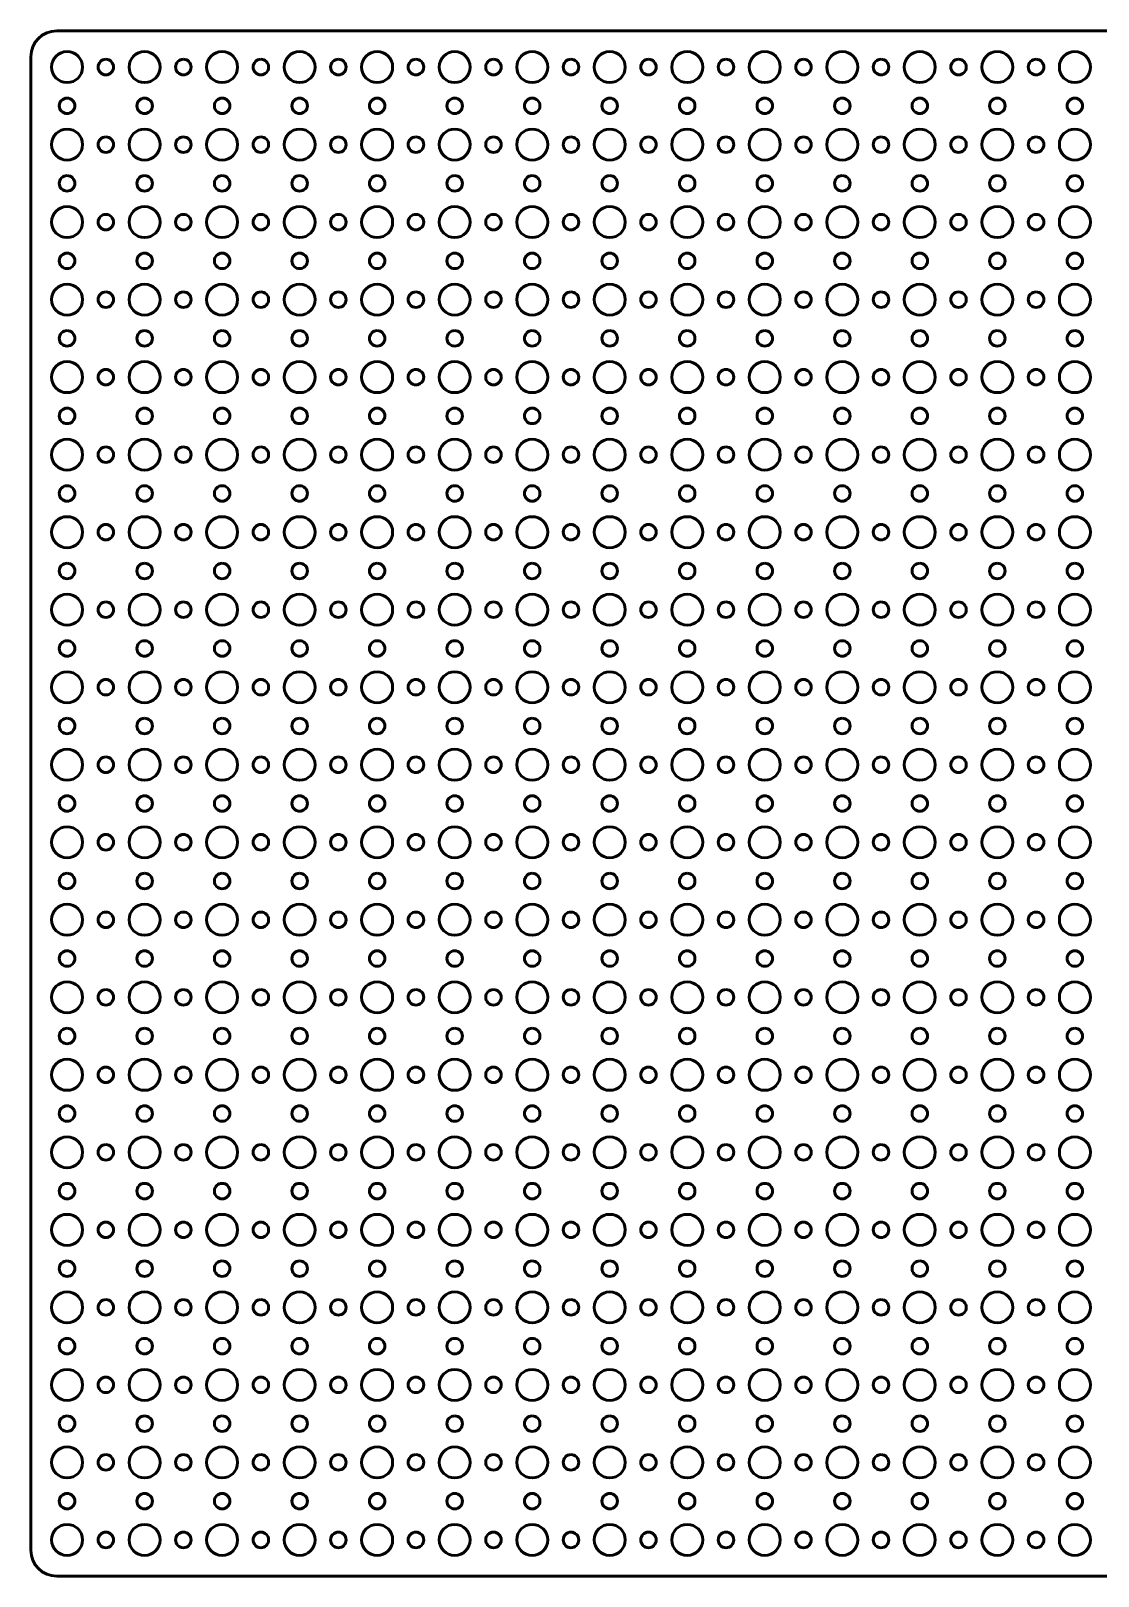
# Model space of a CAD drawing. Header units: centimetres. Extents: x -20.9 to 20.9, y -14.9 to 14.9.
# Drawn here: x -20.95 to -0.3, y -14.95 to 14.95 of the extents above; entities that cross this region are included whole.
import ezdxf

# ---------------------------------------------------------------- set-up
doc = ezdxf.new("R2010")
doc.units = ezdxf.units.CM
doc.header["$MEASUREMENT"] = 0
doc.layers.add('Layer 1', color=7, linetype='Continuous')

msp = doc.modelspace()

# ---------------------------------------------------------------- linework, layer by layer
at = {"layer": 'Layer 1', "lineweight": 53}
for centre, major_axis in [((-20.24999, 14.24999), (0, 0.30001)), ((-19.5, 14.25), (0, 0.15)), ((-18.74999, 14.24999), (0, 0.30001)), ((-18, 14.25), (0, 0.15)), ((-17.24999, 14.24999), (0, 0.30001)), ((-16.5, 14.25), (0, 0.15)), ((-15.74999, 14.24999), (0, 0.30001)), ((-15, 14.25), (0, 0.15)), ((-14.24999, 14.24999), (0, 0.30001)), ((-13.5, 14.25), (0, 0.15)), ((-12.74999, 14.24999), (0, 0.30001)), ((-12, 14.25), (0, 0.15)), ((-11.24999, 14.24999), (0, 0.30001)), ((-10.5, 14.25), (0, 0.15)), ((-9.74999, 14.24999), (0, 0.30001)), ((-9, 14.25), (0, 0.15)), ((-8.24999, 14.24999), (0, 0.30001)), ((-7.5, 14.25), (0, 0.15)), ((-6.74999, 14.24999), (0, 0.30001)), ((-6, 14.25), (0, 0.15)), ((-5.24999, 14.24999), (0, 0.30001)), ((-4.5, 14.25), (0, 0.15)), ((-3.74999, 14.24999), (0, 0.30001)), ((-3, 14.25), (0, 0.15)), ((-2.24999, 14.24999), (0, 0.30001)), ((-1.5, 14.25), (0, 0.15)), ((-0.74999, 14.24999), (0, 0.30001)), ((-20.25, 13.5), (0, 0.15)), ((-18.75, 13.5), (0, 0.15)), ((-17.25, 13.5), (0, 0.15)), ((-15.75, 13.5), (0, 0.15)), ((-14.25, 13.5), (0, 0.15)), ((-12.75, 13.5), (0, 0.15)), ((-11.25, 13.5), (0, 0.15)), ((-9.75, 13.5), (0, 0.15)), ((-8.25, 13.5), (0, 0.15)), ((-6.75, 13.5), (0, 0.15)), ((-5.25, 13.5), (0, 0.15)), ((-3.75, 13.5), (0, 0.15)), ((-2.25, 13.5), (0, 0.15)), ((-0.75, 13.5), (0, 0.15)), ((-20.24999, 12.74999), (0, 0.30001)), ((-19.5, 12.75), (0, 0.15)), ((-18.74999, 12.74999), (0, 0.30001)), ((-18, 12.75), (0, 0.15)), ((-17.24999, 12.74999), (0, 0.30001)), ((-16.5, 12.75), (0, 0.15)), ((-15.74999, 12.74999), (0, 0.30001)), ((-15, 12.75), (0, 0.15)), ((-14.24999, 12.74999), (0, 0.30001)), ((-13.5, 12.75), (0, 0.15)), ((-12.74999, 12.74999), (0, 0.30001)), ((-12, 12.75), (0, 0.15)), ((-11.24999, 12.74999), (0, 0.30001)), ((-10.5, 12.75), (0, 0.15)), ((-9.74999, 12.74999), (0, 0.30001)), ((-9, 12.75), (0, 0.15)), ((-8.24999, 12.74999), (0, 0.30001)), ((-7.5, 12.75), (0, 0.15)), ((-6.74999, 12.74999), (0, 0.30001)), ((-6, 12.75), (0, 0.15)), ((-5.24999, 12.74999), (0, 0.30001)), ((-4.5, 12.75), (0, 0.15)), ((-3.74999, 12.74999), (0, 0.30001)), ((-3, 12.75), (0, 0.15)), ((-2.24999, 12.74999), (0, 0.30001)), ((-1.5, 12.75), (0, 0.15)), ((-0.74999, 12.74999), (0, 0.30001)), ((-20.25, 12), (0, 0.15)), ((-18.75, 12), (0, 0.15)), ((-17.25, 12), (0, 0.15)), ((-15.75, 12), (0, 0.15)), ((-14.25, 12), (0, 0.15)), ((-12.75, 12), (0, 0.15)), ((-11.25, 12), (0, 0.15)), ((-9.75, 12), (0, 0.15)), ((-8.25, 12), (0, 0.15)), ((-6.75, 12), (0, 0.15)), ((-5.25, 12), (0, 0.15)), ((-3.75, 12), (0, 0.15)), ((-2.25, 12), (0, 0.15)), ((-0.75, 12), (0, 0.15)), ((-20.24999, 11.24999), (0, 0.30001)), ((-19.5, 11.25), (0, 0.15)), ((-18.74999, 11.24999), (0, 0.30001)), ((-18, 11.25), (0, 0.15)), ((-17.24999, 11.24999), (0, 0.30001)), ((-16.5, 11.25), (0, 0.15)), ((-15.74999, 11.24999), (0, 0.30001)), ((-15, 11.25), (0, 0.15)), ((-14.24999, 11.24999), (0, 0.30001)), ((-13.5, 11.25), (0, 0.15)), ((-12.74999, 11.24999), (0, 0.30001)), ((-12, 11.25), (0, 0.15)), ((-11.24999, 11.24999), (0, 0.30001)), ((-10.5, 11.25), (0, 0.15)), ((-9.74999, 11.24999), (0, 0.30001)), ((-9, 11.25), (0, 0.15)), ((-8.24999, 11.24999), (0, 0.30001)), ((-7.5, 11.25), (0, 0.15)), ((-6.74999, 11.24999), (0, 0.30001)), ((-6, 11.25), (0, 0.15)), ((-5.24999, 11.24999), (0, 0.30001)), ((-4.5, 11.25), (0, 0.15)), ((-3.74999, 11.24999), (0, 0.30001)), ((-3, 11.25), (0, 0.15)), ((-2.24999, 11.24999), (0, 0.30001)), ((-1.5, 11.25), (0, 0.15)), ((-0.74999, 11.24999), (0, 0.30001)), ((-20.25, 10.5), (0, 0.15)), ((-18.75, 10.5), (0, 0.15)), ((-17.25, 10.5), (0, 0.15)), ((-15.75, 10.5), (0, 0.15)), ((-14.25, 10.5), (0, 0.15)), ((-12.75, 10.5), (0, 0.15)), ((-11.25, 10.5), (0, 0.15)), ((-9.75, 10.5), (0, 0.15)), ((-8.25, 10.5), (0, 0.15)), ((-6.75, 10.5), (0, 0.15)), ((-5.25, 10.5), (0, 0.15)), ((-3.75, 10.5), (0, 0.15)), ((-2.25, 10.5), (0, 0.15)), ((-0.75, 10.5), (0, 0.15)), ((-20.24999, 9.74999), (0, 0.30001)), ((-19.5, 9.75), (0, 0.15)), ((-18.74999, 9.74999), (0, 0.30001)), ((-18, 9.75), (0, 0.15)), ((-17.24999, 9.74999), (0, 0.30001)), ((-16.5, 9.75), (0, 0.15)), ((-15.74999, 9.74999), (0, 0.30001)), ((-15, 9.75), (0, 0.15)), ((-14.24999, 9.74999), (0, 0.30001)), ((-13.5, 9.75), (0, 0.15)), ((-12.74999, 9.74999), (0, 0.30001)), ((-12, 9.75), (0, 0.15)), ((-11.24999, 9.74999), (0, 0.30001)), ((-10.5, 9.75), (0, 0.15)), ((-9.74999, 9.74999), (0, 0.30001)), ((-9, 9.75), (0, 0.15)), ((-8.24999, 9.74999), (0, 0.30001)), ((-7.5, 9.75), (0, 0.15)), ((-6.74999, 9.74999), (0, 0.30001)), ((-6, 9.75), (0, 0.15)), ((-5.24999, 9.74999), (0, 0.30001)), ((-4.5, 9.75), (0, 0.15)), ((-3.74999, 9.74999), (0, 0.30001)), ((-3, 9.75), (0, 0.15)), ((-2.24999, 9.74999), (0, 0.30001)), ((-1.5, 9.75), (0, 0.15)), ((-0.74999, 9.74999), (0, 0.30001)), ((-20.25, 9), (0, 0.15)), ((-18.75, 9), (0, 0.15)), ((-17.25, 9), (0, 0.15)), ((-15.75, 9), (0, 0.15)), ((-14.25, 9), (0, 0.15)), ((-12.75, 9), (0, 0.15)), ((-11.25, 9), (0, 0.15)), ((-9.75, 9), (0, 0.15)), ((-8.25, 9), (0, 0.15)), ((-6.75, 9), (0, 0.15)), ((-5.25, 9), (0, 0.15)), ((-3.75, 9), (0, 0.15)), ((-2.25, 9), (0, 0.15)), ((-0.75, 9), (0, 0.15)), ((-20.24999, 8.24999), (0, 0.30001)), ((-19.5, 8.25), (0, 0.15)), ((-18.74999, 8.24999), (0, 0.30001)), ((-18, 8.25), (0, 0.15)), ((-17.24999, 8.24999), (0, 0.30001)), ((-16.5, 8.25), (0, 0.15)), ((-15.74999, 8.24999), (0, 0.30001)), ((-15, 8.25), (0, 0.15)), ((-14.24999, 8.24999), (0, 0.30001)), ((-13.5, 8.25), (0, 0.15)), ((-12.74999, 8.24999), (0, 0.30001)), ((-12, 8.25), (0, 0.15)), ((-11.24999, 8.24999), (0, 0.30001)), ((-10.5, 8.25), (0, 0.15)), ((-9.74999, 8.24999), (0, 0.30001)), ((-9, 8.25), (0, 0.15)), ((-8.24999, 8.24999), (0, 0.30001)), ((-7.5, 8.25), (0, 0.15)), ((-6.74999, 8.24999), (0, 0.30001)), ((-6, 8.25), (0, 0.15)), ((-5.24999, 8.24999), (0, 0.30001)), ((-4.5, 8.25), (0, 0.15)), ((-3.74999, 8.24999), (0, 0.30001)), ((-3, 8.25), (0, 0.15)), ((-2.24999, 8.24999), (0, 0.30001)), ((-1.5, 8.25), (0, 0.15)), ((-0.74999, 8.24999), (0, 0.30001)), ((-20.25, 7.5), (0, 0.15)), ((-18.75, 7.5), (0, 0.15)), ((-17.25, 7.5), (0, 0.15)), ((-15.75, 7.5), (0, 0.15)), ((-14.25, 7.5), (0, 0.15)), ((-12.75, 7.5), (0, 0.15)), ((-11.25, 7.5), (0, 0.15)), ((-9.75, 7.5), (0, 0.15)), ((-8.25, 7.5), (0, 0.15)), ((-6.75, 7.5), (0, 0.15)), ((-5.25, 7.5), (0, 0.15)), ((-3.75, 7.5), (0, 0.15)), ((-2.25, 7.5), (0, 0.15)), ((-0.75, 7.5), (0, 0.15)), ((-20.24999, 6.74999), (0, 0.30001)), ((-19.5, 6.75), (0, 0.15)), ((-18.74999, 6.74999), (0, 0.30001)), ((-18, 6.75), (0, 0.15)), ((-17.24999, 6.74999), (0, 0.30001)), ((-16.5, 6.75), (0, 0.15)), ((-15.74999, 6.74999), (0, 0.30001)), ((-15, 6.75), (0, 0.15)), ((-14.24999, 6.74999), (0, 0.30001)), ((-13.5, 6.75), (0, 0.15)), ((-12.74999, 6.74999), (0, 0.30001)), ((-12, 6.75), (0, 0.15)), ((-11.24999, 6.74999), (0, 0.30001)), ((-10.5, 6.75), (0, 0.15)), ((-9.74999, 6.74999), (0, 0.30001)), ((-9, 6.75), (0, 0.15)), ((-8.24999, 6.74999), (0, 0.30001)), ((-7.5, 6.75), (0, 0.15)), ((-6.74999, 6.74999), (0, 0.30001)), ((-6, 6.75), (0, 0.15)), ((-5.24999, 6.74999), (0, 0.30001)), ((-4.5, 6.75), (0, 0.15)), ((-3.74999, 6.74999), (0, 0.30001)), ((-3, 6.75), (0, 0.15)), ((-2.24999, 6.74999), (0, 0.30001)), ((-1.5, 6.75), (0, 0.15)), ((-0.74999, 6.74999), (0, 0.30001)), ((-20.25, 6), (0, 0.15)), ((-18.75, 6), (0, 0.15)), ((-17.25, 6), (0, 0.15)), ((-15.75, 6), (0, 0.15)), ((-14.25, 6), (0, 0.15)), ((-12.75, 6), (0, 0.15)), ((-11.25, 6), (0, 0.15)), ((-9.75, 6), (0, 0.15)), ((-8.25, 6), (0, 0.15)), ((-6.75, 6), (0, 0.15)), ((-5.25, 6), (0, 0.15)), ((-3.75, 6), (0, 0.15)), ((-2.25, 6), (0, 0.15)), ((-0.75, 6), (0, 0.15)), ((-20.24999, 5.24999), (0, 0.30001)), ((-19.5, 5.25), (0, 0.15)), ((-18.74999, 5.24999), (0, 0.30001)), ((-18, 5.25), (0, 0.15)), ((-17.24999, 5.24999), (0, 0.30001)), ((-16.5, 5.25), (0, 0.15)), ((-15.74999, 5.24999), (0, 0.30001)), ((-15, 5.25), (0, 0.15)), ((-14.24999, 5.24999), (0, 0.30001)), ((-13.5, 5.25), (0, 0.15)), ((-12.74999, 5.24999), (0, 0.30001)), ((-12, 5.25), (0, 0.15)), ((-11.24999, 5.24999), (0, 0.30001)), ((-10.5, 5.25), (0, 0.15)), ((-9.74999, 5.24999), (0, 0.30001)), ((-9, 5.25), (0, 0.15)), ((-8.24999, 5.24999), (0, 0.30001)), ((-7.5, 5.25), (0, 0.15)), ((-6.74999, 5.24999), (0, 0.30001)), ((-6, 5.25), (0, 0.15)), ((-5.24999, 5.24999), (0, 0.30001)), ((-4.5, 5.25), (0, 0.15)), ((-3.74999, 5.24999), (0, 0.30001)), ((-3, 5.25), (0, 0.15)), ((-2.24999, 5.24999), (0, 0.30001)), ((-1.5, 5.25), (0, 0.15)), ((-0.74999, 5.24999), (0, 0.30001)), ((-20.25, 4.5), (0, 0.15)), ((-18.75, 4.5), (0, 0.15)), ((-17.25, 4.5), (0, 0.15)), ((-15.75, 4.5), (0, 0.15)), ((-14.25, 4.5), (0, 0.15)), ((-12.75, 4.5), (0, 0.15)), ((-11.25, 4.5), (0, 0.15)), ((-9.75, 4.5), (0, 0.15)), ((-8.25, 4.5), (0, 0.15)), ((-6.75, 4.5), (0, 0.15)), ((-5.25, 4.5), (0, 0.15)), ((-3.75, 4.5), (0, 0.15)), ((-2.25, 4.5), (0, 0.15)), ((-0.75, 4.5), (0, 0.15)), ((-20.24999, 3.74999), (0, 0.30001)), ((-19.5, 3.75), (0, 0.15)), ((-18.74999, 3.74999), (0, 0.30001)), ((-18, 3.75), (0, 0.15)), ((-17.24999, 3.74999), (0, 0.30001)), ((-16.5, 3.75), (0, 0.15)), ((-15.74999, 3.74999), (0, 0.30001)), ((-15, 3.75), (0, 0.15)), ((-14.24999, 3.74999), (0, 0.30001)), ((-13.5, 3.75), (0, 0.15)), ((-12.74999, 3.74999), (0, 0.30001)), ((-12, 3.75), (0, 0.15)), ((-11.24999, 3.74999), (0, 0.30001)), ((-10.5, 3.75), (0, 0.15)), ((-9.74999, 3.74999), (0, 0.30001)), ((-9, 3.75), (0, 0.15)), ((-8.24999, 3.74999), (0, 0.30001)), ((-7.5, 3.75), (0, 0.15)), ((-6.74999, 3.74999), (0, 0.30001)), ((-6, 3.75), (0, 0.15)), ((-5.24999, 3.74999), (0, 0.30001)), ((-4.5, 3.75), (0, 0.15)), ((-3.74999, 3.74999), (0, 0.30001)), ((-3, 3.75), (0, 0.15)), ((-2.24999, 3.74999), (0, 0.30001)), ((-1.5, 3.75), (0, 0.15)), ((-0.74999, 3.74999), (0, 0.30001)), ((-20.25, 3), (0, 0.15)), ((-18.75, 3), (0, 0.15)), ((-17.25, 3), (0, 0.15)), ((-15.75, 3), (0, 0.15)), ((-14.25, 3), (0, 0.15)), ((-12.75, 3), (0, 0.15)), ((-11.25, 3), (0, 0.15)), ((-9.75, 3), (0, 0.15)), ((-8.25, 3), (0, 0.15)), ((-6.75, 3), (0, 0.15)), ((-5.25, 3), (0, 0.15)), ((-3.75, 3), (0, 0.15)), ((-2.25, 3), (0, 0.15)), ((-0.75, 3), (0, 0.15)), ((-20.24999, 2.24999), (0, 0.30001)), ((-19.5, 2.25), (0, 0.15)), ((-18.74999, 2.24999), (0, 0.30001)), ((-18, 2.25), (0, 0.15)), ((-17.24999, 2.24999), (0, 0.30001)), ((-16.5, 2.25), (0, 0.15)), ((-15.74999, 2.24999), (0, 0.30001)), ((-15, 2.25), (0, 0.15)), ((-14.24999, 2.24999), (0, 0.30001)), ((-13.5, 2.25), (0, 0.15)), ((-12.74999, 2.24999), (0, 0.30001)), ((-12, 2.25), (0, 0.15)), ((-11.24999, 2.24999), (0, 0.30001)), ((-10.5, 2.25), (0, 0.15)), ((-9.74999, 2.24999), (0, 0.30001)), ((-9, 2.25), (0, 0.15)), ((-8.24999, 2.24999), (0, 0.30001)), ((-7.5, 2.25), (0, 0.15)), ((-6.74999, 2.24999), (0, 0.30001)), ((-6, 2.25), (0, 0.15)), ((-5.24999, 2.24999), (0, 0.30001)), ((-4.5, 2.25), (0, 0.15)), ((-3.74999, 2.24999), (0, 0.30001)), ((-3, 2.25), (0, 0.15)), ((-2.24999, 2.24999), (0, 0.30001)), ((-1.5, 2.25), (0, 0.15)), ((-0.74999, 2.24999), (0, 0.30001)), ((-20.25, 1.5), (0, 0.15)), ((-18.75, 1.5), (0, 0.15)), ((-17.25, 1.5), (0, 0.15)), ((-15.75, 1.5), (0, 0.15)), ((-14.25, 1.5), (0, 0.15)), ((-12.75, 1.5), (0, 0.15)), ((-11.25, 1.5), (0, 0.15)), ((-9.75, 1.5), (0, 0.15)), ((-8.25, 1.5), (0, 0.15)), ((-6.75, 1.5), (0, 0.15)), ((-5.25, 1.5), (0, 0.15)), ((-3.75, 1.5), (0, 0.15)), ((-2.25, 1.5), (0, 0.15)), ((-0.75, 1.5), (0, 0.15)), ((-20.24999, 0.74999), (0, 0.30001)), ((-19.5, 0.75), (0, 0.15)), ((-18.74999, 0.74999), (0, 0.30001)), ((-18, 0.75), (0, 0.15)), ((-17.24999, 0.74999), (0, 0.30001)), ((-16.5, 0.75), (0, 0.15)), ((-15.74999, 0.74999), (0, 0.30001)), ((-15, 0.75), (0, 0.15)), ((-14.24999, 0.74999), (0, 0.30001)), ((-13.5, 0.75), (0, 0.15)), ((-12.74999, 0.74999), (0, 0.30001)), ((-12, 0.75), (0, 0.15)), ((-11.24999, 0.74999), (0, 0.30001)), ((-10.5, 0.75), (0, 0.15)), ((-9.74999, 0.74999), (0, 0.30001)), ((-9, 0.75), (0, 0.15)), ((-8.24999, 0.74999), (0, 0.30001)), ((-7.5, 0.75), (0, 0.15)), ((-6.74999, 0.74999), (0, 0.30001)), ((-6, 0.75), (0, 0.15)), ((-5.24999, 0.74999), (0, 0.30001)), ((-4.5, 0.75), (0, 0.15)), ((-3.74999, 0.74999), (0, 0.30001)), ((-3, 0.75), (0, 0.15)), ((-2.24999, 0.74999), (0, 0.30001)), ((-1.5, 0.75), (0, 0.15)), ((-0.74999, 0.74999), (0, 0.30001)), ((-20.25, 0), (0, 0.15)), ((-18.75, 0), (0, 0.15)), ((-17.25, 0), (0, 0.15)), ((-15.75, 0), (0, 0.15)), ((-14.25, 0), (0, 0.15)), ((-12.75, 0), (0, 0.15)), ((-11.25, 0), (0, 0.15)), ((-9.75, 0), (0, 0.15)), ((-8.25, 0), (0, 0.15)), ((-6.75, 0), (0, 0.15)), ((-5.25, 0), (0, 0.15)), ((-3.75, 0), (0, 0.15)), ((-2.25, 0), (0, 0.15)), ((-0.75, 0), (0, 0.15)), ((-20.24999, -0.75001), (0, 0.30001)), ((-18.74999, -0.75001), (0, 0.30001)), ((-17.24999, -0.75001), (0, 0.30001)), ((-15.74999, -0.75001), (0, 0.30001)), ((-14.24999, -0.75001), (0, 0.30001)), ((-12.74999, -0.75001), (0, 0.30001)), ((-11.24999, -0.75001), (0, 0.30001)), ((-9.74999, -0.75001), (0, 0.30001)), ((-8.24999, -0.75001), (0, 0.30001)), ((-6.74999, -0.75001), (0, 0.30001)), ((-5.24999, -0.75001), (0, 0.30001)), ((-3.74999, -0.75001), (0, 0.30001)), ((-2.24999, -0.75001), (0, 0.30001)), ((-0.74999, -0.75001), (0, 0.30001)), ((-19.5, -0.75), (0, 0.15)), ((-18, -0.75), (0, 0.15)), ((-16.5, -0.75), (0, 0.15)), ((-15, -0.75), (0, 0.15)), ((-13.5, -0.75), (0, 0.15)), ((-12, -0.75), (0, 0.15)), ((-10.5, -0.75), (0, 0.15)), ((-9, -0.75), (0, 0.15)), ((-7.5, -0.75), (0, 0.15)), ((-6, -0.75), (0, 0.15)), ((-4.5, -0.75), (0, 0.15)), ((-3, -0.75), (0, 0.15)), ((-1.5, -0.75), (0, 0.15)), ((-20.25, -1.5), (0, 0.15)), ((-18.75, -1.5), (0, 0.15)), ((-17.25, -1.5), (0, 0.15)), ((-15.75, -1.5), (0, 0.15)), ((-14.25, -1.5), (0, 0.15)), ((-12.75, -1.5), (0, 0.15)), ((-11.25, -1.5), (0, 0.15)), ((-9.75, -1.5), (0, 0.15)), ((-8.25, -1.5), (0, 0.15)), ((-6.75, -1.5), (0, 0.15)), ((-5.25, -1.5), (0, 0.15)), ((-3.75, -1.5), (0, 0.15)), ((-2.25, -1.5), (0, 0.15)), ((-0.75, -1.5), (0, 0.15)), ((-20.24999, -2.25001), (0, 0.30001)), ((-18.74999, -2.25001), (0, 0.30001)), ((-17.24999, -2.25001), (0, 0.30001)), ((-15.74999, -2.25001), (0, 0.30001)), ((-14.24999, -2.25001), (0, 0.30001)), ((-12.74999, -2.25001), (0, 0.30001)), ((-11.24999, -2.25001), (0, 0.30001)), ((-9.74999, -2.25001), (0, 0.30001)), ((-8.24999, -2.25001), (0, 0.30001)), ((-6.74999, -2.25001), (0, 0.30001)), ((-5.24999, -2.25001), (0, 0.30001)), ((-3.74999, -2.25001), (0, 0.30001)), ((-2.24999, -2.25001), (0, 0.30001)), ((-0.74999, -2.25001), (0, 0.30001)), ((-19.5, -2.25), (0, 0.15)), ((-18, -2.25), (0, 0.15)), ((-16.5, -2.25), (0, 0.15)), ((-15, -2.25), (0, 0.15)), ((-13.5, -2.25), (0, 0.15)), ((-12, -2.25), (0, 0.15)), ((-10.5, -2.25), (0, 0.15)), ((-9, -2.25), (0, 0.15)), ((-7.5, -2.25), (0, 0.15)), ((-6, -2.25), (0, 0.15)), ((-4.5, -2.25), (0, 0.15)), ((-3, -2.25), (0, 0.15)), ((-1.5, -2.25), (0, 0.15)), ((-20.25, -3), (0, 0.15)), ((-18.75, -3), (0, 0.15)), ((-17.25, -3), (0, 0.15)), ((-15.75, -3), (0, 0.15)), ((-14.25, -3), (0, 0.15)), ((-12.75, -3), (0, 0.15)), ((-11.25, -3), (0, 0.15)), ((-9.75, -3), (0, 0.15)), ((-8.25, -3), (0, 0.15)), ((-6.75, -3), (0, 0.15)), ((-5.25, -3), (0, 0.15)), ((-3.75, -3), (0, 0.15)), ((-2.25, -3), (0, 0.15)), ((-0.75, -3), (0, 0.15)), ((-20.24999, -3.75001), (0, 0.30001)), ((-18.74999, -3.75001), (0, 0.30001)), ((-17.24999, -3.75001), (0, 0.30001)), ((-15.74999, -3.75001), (0, 0.30001)), ((-14.24999, -3.75001), (0, 0.30001)), ((-12.74999, -3.75001), (0, 0.30001)), ((-11.24999, -3.75001), (0, 0.30001)), ((-9.74999, -3.75001), (0, 0.30001)), ((-8.24999, -3.75001), (0, 0.30001)), ((-6.74999, -3.75001), (0, 0.30001)), ((-5.24999, -3.75001), (0, 0.30001)), ((-3.74999, -3.75001), (0, 0.30001)), ((-2.24999, -3.75001), (0, 0.30001)), ((-0.74999, -3.75001), (0, 0.30001)), ((-19.5, -3.75), (0, 0.15)), ((-18, -3.75), (0, 0.15)), ((-16.5, -3.75), (0, 0.15)), ((-15, -3.75), (0, 0.15)), ((-13.5, -3.75), (0, 0.15)), ((-12, -3.75), (0, 0.15)), ((-10.5, -3.75), (0, 0.15)), ((-9, -3.75), (0, 0.15)), ((-7.5, -3.75), (0, 0.15)), ((-6, -3.75), (0, 0.15)), ((-4.5, -3.75), (0, 0.15)), ((-3, -3.75), (0, 0.15)), ((-1.5, -3.75), (0, 0.15)), ((-20.25, -4.5), (0, 0.15)), ((-18.75, -4.5), (0, 0.15)), ((-17.25, -4.5), (0, 0.15)), ((-15.75, -4.5), (0, 0.15)), ((-14.25, -4.5), (0, 0.15)), ((-12.75, -4.5), (0, 0.15)), ((-11.25, -4.5), (0, 0.15)), ((-9.75, -4.5), (0, 0.15)), ((-8.25, -4.5), (0, 0.15)), ((-6.75, -4.5), (0, 0.15)), ((-5.25, -4.5), (0, 0.15)), ((-3.75, -4.5), (0, 0.15)), ((-2.25, -4.5), (0, 0.15)), ((-0.75, -4.5), (0, 0.15)), ((-20.24999, -5.25001), (0, 0.30001)), ((-18.74999, -5.25001), (0, 0.30001)), ((-17.24999, -5.25001), (0, 0.30001)), ((-15.74999, -5.25001), (0, 0.30001)), ((-14.24999, -5.25001), (0, 0.30001)), ((-12.74999, -5.25001), (0, 0.30001)), ((-11.24999, -5.25001), (0, 0.30001)), ((-9.74999, -5.25001), (0, 0.30001)), ((-8.24999, -5.25001), (0, 0.30001)), ((-6.74999, -5.25001), (0, 0.30001)), ((-5.24999, -5.25001), (0, 0.30001)), ((-3.74999, -5.25001), (0, 0.30001)), ((-2.24999, -5.25001), (0, 0.30001)), ((-0.74999, -5.25001), (0, 0.30001)), ((-19.5, -5.25), (0, 0.15)), ((-18, -5.25), (0, 0.15)), ((-16.5, -5.25), (0, 0.15)), ((-15, -5.25), (0, 0.15)), ((-13.5, -5.25), (0, 0.15)), ((-12, -5.25), (0, 0.15)), ((-10.5, -5.25), (0, 0.15)), ((-9, -5.25), (0, 0.15)), ((-7.5, -5.25), (0, 0.15)), ((-6, -5.25), (0, 0.15)), ((-4.5, -5.25), (0, 0.15)), ((-3, -5.25), (0, 0.15)), ((-1.5, -5.25), (0, 0.15)), ((-20.25, -6), (0, 0.15)), ((-18.75, -6), (0, 0.15)), ((-17.25, -6), (0, 0.15)), ((-15.75, -6), (0, 0.15)), ((-14.25, -6), (0, 0.15)), ((-12.75, -6), (0, 0.15)), ((-11.25, -6), (0, 0.15)), ((-9.75, -6), (0, 0.15)), ((-8.25, -6), (0, 0.15)), ((-6.75, -6), (0, 0.15)), ((-5.25, -6), (0, 0.15)), ((-3.75, -6), (0, 0.15)), ((-2.25, -6), (0, 0.15)), ((-0.75, -6), (0, 0.15)), ((-20.24999, -6.75001), (0, 0.30001)), ((-18.74999, -6.75001), (0, 0.30001)), ((-17.24999, -6.75001), (0, 0.30001)), ((-15.74999, -6.75001), (0, 0.30001)), ((-14.24999, -6.75001), (0, 0.30001)), ((-12.74999, -6.75001), (0, 0.30001)), ((-11.24999, -6.75001), (0, 0.30001)), ((-9.74999, -6.75001), (0, 0.30001)), ((-8.24999, -6.75001), (0, 0.30001)), ((-6.74999, -6.75001), (0, 0.30001)), ((-5.24999, -6.75001), (0, 0.30001)), ((-3.74999, -6.75001), (0, 0.30001)), ((-2.24999, -6.75001), (0, 0.30001)), ((-0.74999, -6.75001), (0, 0.30001)), ((-19.5, -6.75), (0, 0.15)), ((-18, -6.75), (0, 0.15)), ((-16.5, -6.75), (0, 0.15)), ((-15, -6.75), (0, 0.15)), ((-13.5, -6.75), (0, 0.15)), ((-12, -6.75), (0, 0.15)), ((-10.5, -6.75), (0, 0.15)), ((-9, -6.75), (0, 0.15)), ((-7.5, -6.75), (0, 0.15)), ((-6, -6.75), (0, 0.15)), ((-4.5, -6.75), (0, 0.15)), ((-3, -6.75), (0, 0.15)), ((-1.5, -6.75), (0, 0.15)), ((-20.25, -7.5), (0, 0.15)), ((-18.75, -7.5), (0, 0.15)), ((-17.25, -7.5), (0, 0.15)), ((-15.75, -7.5), (0, 0.15)), ((-14.25, -7.5), (0, 0.15)), ((-12.75, -7.5), (0, 0.15)), ((-11.25, -7.5), (0, 0.15)), ((-9.75, -7.5), (0, 0.15)), ((-8.25, -7.5), (0, 0.15)), ((-6.75, -7.5), (0, 0.15)), ((-5.25, -7.5), (0, 0.15)), ((-3.75, -7.5), (0, 0.15)), ((-2.25, -7.5), (0, 0.15)), ((-0.75, -7.5), (0, 0.15)), ((-20.24999, -8.25001), (0, 0.30001)), ((-18.74999, -8.25001), (0, 0.30001)), ((-17.24999, -8.25001), (0, 0.30001)), ((-15.74999, -8.25001), (0, 0.30001)), ((-14.24999, -8.25001), (0, 0.30001)), ((-12.74999, -8.25001), (0, 0.30001)), ((-11.24999, -8.25001), (0, 0.30001)), ((-9.74999, -8.25001), (0, 0.30001)), ((-8.24999, -8.25001), (0, 0.30001)), ((-6.74999, -8.25001), (0, 0.30001)), ((-5.24999, -8.25001), (0, 0.30001)), ((-3.74999, -8.25001), (0, 0.30001)), ((-2.24999, -8.25001), (0, 0.30001)), ((-0.74999, -8.25001), (0, 0.30001)), ((-19.5, -8.25), (0, 0.15)), ((-18, -8.25), (0, 0.15)), ((-16.5, -8.25), (0, 0.15)), ((-15, -8.25), (0, 0.15)), ((-13.5, -8.25), (0, 0.15)), ((-12, -8.25), (0, 0.15)), ((-10.5, -8.25), (0, 0.15)), ((-9, -8.25), (0, 0.15)), ((-7.5, -8.25), (0, 0.15)), ((-6, -8.25), (0, 0.15)), ((-4.5, -8.25), (0, 0.15)), ((-3, -8.25), (0, 0.15)), ((-1.5, -8.25), (0, 0.15)), ((-20.25, -9), (0, 0.15)), ((-18.75, -9), (0, 0.15)), ((-17.25, -9), (0, 0.15)), ((-15.75, -9), (0, 0.15)), ((-14.25, -9), (0, 0.15)), ((-12.75, -9), (0, 0.15)), ((-11.25, -9), (0, 0.15)), ((-9.75, -9), (0, 0.15)), ((-8.25, -9), (0, 0.15)), ((-6.75, -9), (0, 0.15)), ((-5.25, -9), (0, 0.15)), ((-3.75, -9), (0, 0.15)), ((-2.25, -9), (0, 0.15)), ((-0.75, -9), (0, 0.15)), ((-20.24999, -9.75001), (0, 0.30001)), ((-18.74999, -9.75001), (0, 0.30001)), ((-17.24999, -9.75001), (0, 0.30001)), ((-15.74999, -9.75001), (0, 0.30001)), ((-14.24999, -9.75001), (0, 0.30001)), ((-12.74999, -9.75001), (0, 0.30001)), ((-11.24999, -9.75001), (0, 0.30001)), ((-9.74999, -9.75001), (0, 0.30001)), ((-8.24999, -9.75001), (0, 0.30001)), ((-6.74999, -9.75001), (0, 0.30001)), ((-5.24999, -9.75001), (0, 0.30001)), ((-3.74999, -9.75001), (0, 0.30001)), ((-2.24999, -9.75001), (0, 0.30001)), ((-0.74999, -9.75001), (0, 0.30001)), ((-19.5, -9.75), (0, 0.15)), ((-18, -9.75), (0, 0.15)), ((-16.5, -9.75), (0, 0.15)), ((-15, -9.75), (0, 0.15)), ((-13.5, -9.75), (0, 0.15)), ((-12, -9.75), (0, 0.15)), ((-10.5, -9.75), (0, 0.15)), ((-9, -9.75), (0, 0.15)), ((-7.5, -9.75), (0, 0.15)), ((-6, -9.75), (0, 0.15)), ((-4.5, -9.75), (0, 0.15)), ((-3, -9.75), (0, 0.15)), ((-1.5, -9.75), (0, 0.15)), ((-20.25, -10.5), (0, 0.15)), ((-18.75, -10.5), (0, 0.15)), ((-17.25, -10.5), (0, 0.15)), ((-15.75, -10.5), (0, 0.15)), ((-14.25, -10.5), (0, 0.15)), ((-12.75, -10.5), (0, 0.15)), ((-11.25, -10.5), (0, 0.15)), ((-9.75, -10.5), (0, 0.15)), ((-8.25, -10.5), (0, 0.15)), ((-6.75, -10.5), (0, 0.15)), ((-5.25, -10.5), (0, 0.15)), ((-3.75, -10.5), (0, 0.15)), ((-2.25, -10.5), (0, 0.15)), ((-0.75, -10.5), (0, 0.15)), ((-20.24999, -11.25001), (0, 0.30001)), ((-18.74999, -11.25001), (0, 0.30001)), ((-17.24999, -11.25001), (0, 0.30001)), ((-15.74999, -11.25001), (0, 0.30001)), ((-14.24999, -11.25001), (0, 0.30001)), ((-12.74999, -11.25001), (0, 0.30001)), ((-11.24999, -11.25001), (0, 0.30001)), ((-9.74999, -11.25001), (0, 0.30001)), ((-8.24999, -11.25001), (0, 0.30001)), ((-6.74999, -11.25001), (0, 0.30001)), ((-5.24999, -11.25001), (0, 0.30001)), ((-3.74999, -11.25001), (0, 0.30001)), ((-2.24999, -11.25001), (0, 0.30001)), ((-0.74999, -11.25001), (0, 0.30001)), ((-19.5, -11.25), (0, 0.15)), ((-18, -11.25), (0, 0.15)), ((-16.5, -11.25), (0, 0.15)), ((-15, -11.25), (0, 0.15)), ((-13.5, -11.25), (0, 0.15)), ((-12, -11.25), (0, 0.15)), ((-10.5, -11.25), (0, 0.15)), ((-9, -11.25), (0, 0.15)), ((-7.5, -11.25), (0, 0.15)), ((-6, -11.25), (0, 0.15)), ((-4.5, -11.25), (0, 0.15)), ((-3, -11.25), (0, 0.15)), ((-1.5, -11.25), (0, 0.15)), ((-20.25, -12), (0, 0.15)), ((-18.75, -12), (0, 0.15)), ((-17.25, -12), (0, 0.15)), ((-15.75, -12), (0, 0.15)), ((-14.25, -12), (0, 0.15)), ((-12.75, -12), (0, 0.15)), ((-11.25, -12), (0, 0.15)), ((-9.75, -12), (0, 0.15)), ((-8.25, -12), (0, 0.15)), ((-6.75, -12), (0, 0.15)), ((-5.25, -12), (0, 0.15)), ((-3.75, -12), (0, 0.15)), ((-2.25, -12), (0, 0.15)), ((-0.75, -12), (0, 0.15)), ((-20.24999, -12.75001), (0, 0.30001)), ((-18.74999, -12.75001), (0, 0.30001)), ((-17.24999, -12.75001), (0, 0.30001)), ((-15.74999, -12.75001), (0, 0.30001)), ((-14.24999, -12.75001), (0, 0.30001)), ((-12.74999, -12.75001), (0, 0.30001)), ((-11.24999, -12.75001), (0, 0.30001)), ((-9.74999, -12.75001), (0, 0.30001)), ((-8.24999, -12.75001), (0, 0.30001)), ((-6.74999, -12.75001), (0, 0.30001)), ((-5.24999, -12.75001), (0, 0.30001)), ((-3.74999, -12.75001), (0, 0.30001)), ((-2.24999, -12.75001), (0, 0.30001)), ((-0.74999, -12.75001), (0, 0.30001)), ((-19.5, -12.75), (0, 0.15)), ((-18, -12.75), (0, 0.15)), ((-16.5, -12.75), (0, 0.15)), ((-15, -12.75), (0, 0.15)), ((-13.5, -12.75), (0, 0.15)), ((-12, -12.75), (0, 0.15)), ((-10.5, -12.75), (0, 0.15)), ((-9, -12.75), (0, 0.15)), ((-7.5, -12.75), (0, 0.15)), ((-6, -12.75), (0, 0.15)), ((-4.5, -12.75), (0, 0.15)), ((-3, -12.75), (0, 0.15)), ((-1.5, -12.75), (0, 0.15)), ((-20.25, -13.5), (0, 0.15)), ((-18.75, -13.5), (0, 0.15)), ((-17.25, -13.5), (0, 0.15)), ((-15.75, -13.5), (0, 0.15)), ((-14.25, -13.5), (0, 0.15)), ((-12.75, -13.5), (0, 0.15)), ((-11.25, -13.5), (0, 0.15)), ((-9.75, -13.5), (0, 0.15)), ((-8.25, -13.5), (0, 0.15)), ((-6.75, -13.5), (0, 0.15)), ((-5.25, -13.5), (0, 0.15)), ((-3.75, -13.5), (0, 0.15)), ((-2.25, -13.5), (0, 0.15)), ((-0.75, -13.5), (0, 0.15)), ((-20.24999, -14.25001), (0, 0.30001)), ((-18.74999, -14.25001), (0, 0.30001)), ((-17.24999, -14.25001), (0, 0.30001)), ((-15.74999, -14.25001), (0, 0.30001)), ((-14.24999, -14.25001), (0, 0.30001)), ((-12.74999, -14.25001), (0, 0.30001)), ((-11.24999, -14.25001), (0, 0.30001)), ((-9.74999, -14.25001), (0, 0.30001)), ((-8.24999, -14.25001), (0, 0.30001)), ((-6.74999, -14.25001), (0, 0.30001)), ((-5.24999, -14.25001), (0, 0.30001)), ((-3.74999, -14.25001), (0, 0.30001)), ((-2.24999, -14.25001), (0, 0.30001)), ((-0.74999, -14.25001), (0, 0.30001)), ((-19.5, -14.25), (0, 0.15)), ((-18, -14.25), (0, 0.15)), ((-16.5, -14.25), (0, 0.15)), ((-15, -14.25), (0, 0.15)), ((-13.5, -14.25), (0, 0.15)), ((-12, -14.25), (0, 0.15)), ((-10.5, -14.25), (0, 0.15)), ((-9, -14.25), (0, 0.15)), ((-7.5, -14.25), (0, 0.15)), ((-6, -14.25), (0, 0.15)), ((-4.5, -14.25), (0, 0.15)), ((-3, -14.25), (0, 0.15)), ((-1.5, -14.25), (0, 0.15))]:
    msp.add_ellipse(centre, major_axis=major_axis, ratio=1, dxfattribs=at)
msp.add_open_spline([(-20.95, -14.45), (-20.95, -14.45), (-20.95, 14.45), (-20.95, 14.45), (-20.95, 14.45), (-20.95, 14.72614), (-20.72614, 14.95), (-20.45, 14.95), (-20.45, 14.95), (-20.45, 14.95), (20.45, 14.95), (20.45, 14.95), (20.45, 14.95), (20.72614, 14.95), (20.95, 14.72614), (20.95, 14.45), (20.95, 14.45), (20.95, 14.45), (20.95, -14.45), (20.95, -14.45), (20.95, -14.45), (20.95, -14.72614), (20.72614, -14.95), (20.45, -14.95), (20.45, -14.95), (20.45, -14.95), (-20.45, -14.95), (-20.45, -14.95), (-20.45, -14.95), (-20.72614, -14.95), (-20.95, -14.72614), (-20.95, -14.45)], degree=3, knots=[0, 0, 0, 0, 0.11111111, 0.11111111, 0.11111111, 0.11111111, 0.22222222, 0.22222222, 0.22222222, 0.22222222, 0.33333333, 0.33333333, 0.33333333, 0.33333333, 0.44444444, 0.44444444, 0.44444444, 0.44444444, 0.55555556, 0.55555556, 0.55555556, 0.55555556, 0.66666667, 0.66666667, 0.66666667, 0.66666667, 0.77777778, 0.77777778, 0.77777778, 0.77777778, 1, 1, 1, 1], dxfattribs=at)

doc.saveas('drawing.dxf')
